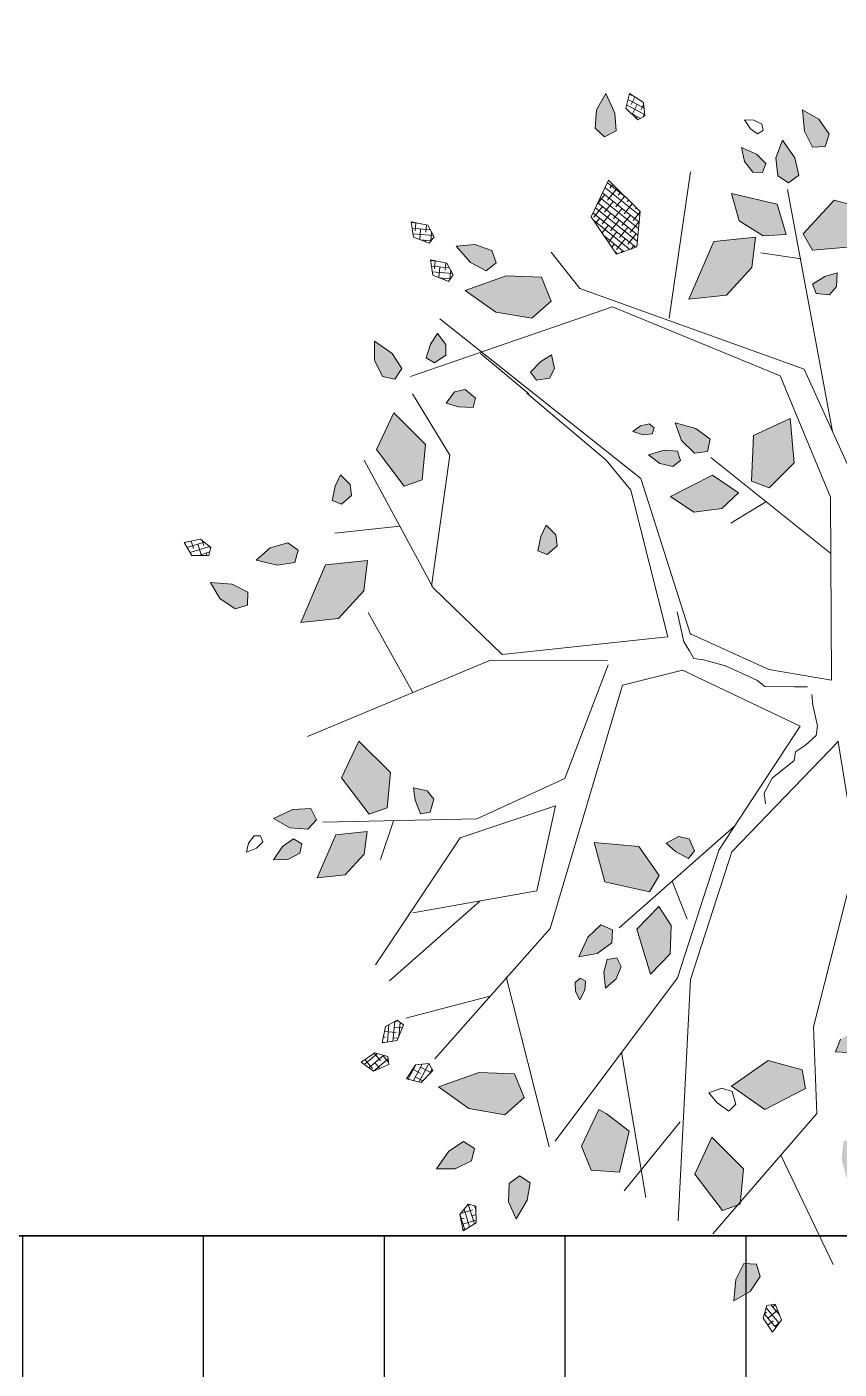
# Model space of a CAD drawing. Header units: millimetres. Extents: x 971.3 to 1010.6, y 593 to 619.8.
# Drawn here: x 985.9003 to 986.1787, y 618.1209 to 618.5813 of the extents above; entities that cross this region are included whole.
import ezdxf

# ---------------------------------------------------------------- set-up
doc = ezdxf.new("R2010")
doc.units = ezdxf.units.MM
doc.layers.add('2', color=42, linetype='Continuous')
doc.layers.add('JARDINERIA', color=76, linetype='Continuous', lineweight=13)
pattern_1 = [(45, (-170.075399, -126.814874), (-0.0088388348, 0.0088388348), []), (135, (-170.075399, -126.814874), (-0.0265165043, 0.0088388348), [0.03125, -0.01875])]

# ---------------------------------------------------------------- blocks, each defined once
blk = doc.blocks.new('ALISOpl')
h = blk.add_hatch()
h.set_pattern_fill('ANSI38', color=256, scale=0.1, angle=-168.8398, style=0)
h.set_pattern_definition([(236.160174, (30.222125, 209.637067), (0.0103824699, -0.00696091365), []), (326.160174, (30.222125, 209.637067), (0.02772585344, -0.0035393574), [0.03125, -0.01875])])
h.paths.add_polyline_path([(-0.3182, 1.3415), (-0.2996, 1.3408), (-0.2884, 1.3779), (-0.312, 1.4038), (-0.3299, 1.3698)])
h = blk.add_hatch()
h.set_pattern_fill('ANSI38', color=256, scale=0.1, style=0)
h.set_pattern_definition(pattern_1)
h.paths.add_polyline_path([(-0.3263, 1.2736), (-0.3533, 1.3055), (-0.3927, 1.323), (-0.383, 1.2743), (-0.3611, 1.2399), (-0.3318, 1.2445)])
h.paths.add_polyline_path([(-0.3381, 1.0234), (-0.3532, 1.0979), (-0.3602, 1.1045), (-0.3966, 1.1132), (-0.4509, 1.0234), (-0.4026, 0.9435)])
h.paths.add_polyline_path([(0.1409, 0.952), (0.1295, 1.0163), (0.0459, 0.9476), (0.0585, 0.8762), (0.107, 0.897)])
h.paths.add_polyline_path([(0.5807, 1.0462), (0.5323, 1.0803), (0.4517, 1.0575), (0.3872, 1.0004), (0.484, 0.9776), (0.5644, 0.989)])
h.paths.add_polyline_path([(0.8225, 0.9776), (0.7801, 0.9877), (0.7258, 0.8977), (0.7741, 0.818), (0.8385, 0.8977)])
h.paths.add_polyline_path([(0.3766, 0.4929), (0.2832, 0.491), (0.3202, 0.3952), (0.3975, 0.3692), (0.4272, 0.4009)])
h.paths.add_polyline_path([(0.6097, 0.4514), (0.5015, 0.4525), (0.4653, 0.3897), (0.5158, 0.3744), (0.5771, 0.3948)])
h.paths.add_polyline_path([(0.5299, 0.5555), (0.5254, 0.5984), (0.488, 0.5657), (0.4692, 0.5295), (0.4878, 0.5064), (0.5158, 0.5162)])
h.paths.add_polyline_path([(1.1731, 0.3775), (1.0908, 0.3921), (1.0461, 0.3533), (1.0678, 0.2981), (1.1492, 0.2948), (1.2431, 0.3271)])
h.paths.add_polyline_path([(1.2415, 0.1219), (1.177, 0.1105), (1.1608, 0.0534), (1.2092, -0.0265), (1.2254, -0.0151), (1.2738, 0.0306)])
h.paths.add_polyline_path([(0.9029, -0.2319), (0.8546, -0.1975), (0.7741, -0.2205), (0.7095, -0.2775), (0.8062, -0.3002), (0.8869, -0.2888)])
h.paths.add_polyline_path([(1.1349, -0.3126), (1.0471, -0.3657), (1.0348, -0.4463), (1.0713, -0.4701), (1.153, -0.4043)])
h.paths.add_polyline_path([(1.4509, -0.2319), (1.4026, -0.1975), (1.3219, -0.2205), (1.2575, -0.2775), (1.3542, -0.3002), (1.4349, -0.2888)])
h.paths.add_polyline_path([(1.4041, 0.1074), (1.3629, 0.1147), (1.3405, 0.0953), (1.3514, 0.0677), (1.3921, 0.0661), (1.4391, 0.0822)])
h.paths.add_polyline_path([(1.4367, 0.3998), (1.364, 0.4583), (1.3308, 0.3612), (1.3732, 0.2916), (1.4164, 0.2968)])
h.paths.add_polyline_path([(1.3141, 0.3069), (1.2898, 0.3425), (1.2725, 0.2959), (1.2731, 0.2552), (1.3005, 0.2437), (1.3204, 0.2656)])
h.paths.add_polyline_path([(1.5065, 0.2885), (1.4383, 0.2637), (1.4672, 0.2196), (1.5273, 0.1958), (1.5886, 0.2181)])
h.paths.add_polyline_path([(1.6185, 0.385), (1.5689, 0.3839), (1.5312, 0.3683), (1.5306, 0.3386), (1.5583, 0.3281), (1.5944, 0.3492)])
h.paths.add_polyline_path([(1.6279, 0.3181), (1.5977, 0.3228), (1.5857, 0.3041), (1.5993, 0.2865), (1.6306, 0.2859), (1.6601, 0.2993)])
h.paths.add_polyline_path([(1.6946, 0.3595), (1.6758, 0.3687), (1.6624, 0.3624), (1.6638, 0.3476), (1.6831, 0.3413), (1.7079, 0.3425)])
h.paths.add_polyline_path([(1.2904, 0.4879), (1.2554, 0.5131), (1.2142, 0.5204), (1.1919, 0.501), (1.2027, 0.4734), (1.2434, 0.4717)])
h.paths.add_polyline_path([(0.8205, 0.6514), (0.7991, 0.671), (0.7868, 0.6414), (0.7938, 0.6176), (0.8229, 0.6076), (0.8392, 0.6234)])
h.paths.add_polyline_path([(0.6211, 0.6234), (0.6, 0.6277), (0.5797, 0.6227), (0.5735, 0.6093), (0.584, 0.5989), (0.603, 0.6064)])
h.paths.add_polyline_path([(0.5984, 0.5303), (0.6123, 0.5595), (0.5756, 0.5532), (0.5494, 0.5374), (0.5522, 0.5153), (0.5739, 0.5106)])
h.paths.add_polyline_path([(0.944, -0.453), (0.8796, -0.4644), (0.8636, -0.5213), (0.9119, -0.6012), (0.928, -0.5898), (0.9763, -0.5443)])
h.paths.add_polyline_path([(0.9765, -0.4137), (0.9871, -0.3867), (0.9552, -0.3857), (0.9354, -0.4008), (0.9365, -0.4316), (0.9571, -0.4411)])
h.paths.add_polyline_path([(1.0558, -0.1627), (1.0483, -0.1346), (1.022, -0.1528), (1.015, -0.1767), (1.0341, -0.2008), (1.0563, -0.1963)])
h.paths.add_polyline_path([(1.135, -0.5343), (1.0668, -0.5095), (1.0605, -0.5619), (1.0913, -0.6187), (1.1526, -0.641)])
h.paths.add_polyline_path([(1.244, -0.5014), (1.2052, -0.4891), (1.1856, -0.5114), (1.2001, -0.5373), (1.2413, -0.5443), (1.2828, -0.5325)])
h.paths.add_polyline_path([(1.3805, -0.4434), (1.3334, -0.4274), (1.2927, -0.4292), (1.282, -0.4569), (1.3044, -0.4762), (1.3456, -0.4687)])
h.paths.add_polyline_path([(1.2872, -0.2959), (1.2577, -0.2984), (1.2502, -0.3271), (1.2822, -0.3524), (1.3297, -0.3669), (1.3162, -0.326)])
h.paths.add_polyline_path([(1.2917, -0.7229), (1.2642, -0.7066), (1.2396, -0.7101), (1.2256, -0.7376), (1.2389, -0.7559), (1.2692, -0.7414)])
h.paths.add_polyline_path([(1.2469, -0.5897), (1.2269, -0.5667), (1.2056, -0.5733), (1.2048, -0.5955), (1.2284, -0.6161), (1.2595, -0.6248)])
h.paths.add_polyline_path([(1.0771, -0.8135), (1.086, -0.7858), (1.0541, -0.7869), (1.0353, -0.8032), (1.0383, -0.8339), (1.0594, -0.8421)])
h.paths.add_polyline_path([(0.7418, -0.8481), (0.6548, -0.8481), (0.7258, -0.9735), (0.8225, -0.9735), (0.8062, -0.905)])
h.paths.add_polyline_path([(0.9299, -1.0839), (0.9254, -1.0823), (0.9215, -1.071), (0.8652, -1.0622), (0.859, -1.0816), (0.8416, -1.0585), (0.8344, -1.0574), (0.7732, -1.1112), (0.7859, -1.1529), (0.8908, -1.155)])
h.paths.add_polyline_path([(0.8664, -0.9991), (0.841, -0.9839), (0.8181, -1.0027), (0.8291, -1.0419), (0.8416, -1.0585), (0.8652, -1.0622), (0.8722, -1.0405)])
h.paths.add_polyline_path([(0.7511, -1.0137), (0.7263, -1.0125), (0.7074, -1.0368), (0.717, -1.0573), (0.7495, -1.0488), (0.775, -1.0349)])
h.paths.add_polyline_path([(0.9749, -1.0545), (0.9388, -1.0358), (0.9157, -1.0543), (0.9215, -1.071), (0.9358, -1.0732), (0.9299, -1.0839), (0.9648, -1.0964), (1.0077, -1.0919)])
h.paths.add_polyline_path([(0.7934, -1.243), (0.7571, -1.1802), (0.7186, -1.2163), (0.7057, -1.2796), (0.7383, -1.3361)])
h.paths.add_polyline_path([(0.8981, -1.2879), (0.8762, -1.2536), (0.8469, -1.2581), (0.8414, -1.2872), (0.8684, -1.3191), (0.9078, -1.3366)])
h.paths.add_polyline_path([(0.843, -1.3269), (0.8224, -1.3183), (0.8075, -1.3348), (0.8123, -1.3658), (0.8306, -1.3924), (0.8435, -1.3575)])
h.paths.add_polyline_path([(0.4033, -1.1561), (0.3611, -1.146), (0.3066, -1.236), (0.3549, -1.3158), (0.4194, -1.236)])
h.paths.add_polyline_path([(0.2963, -1.1735), (0.2737, -1.1632), (0.2471, -1.1787), (0.2484, -1.2013), (0.2817, -1.2055), (0.3057, -1.2027), (0.3078, -1.1965)])
h.paths.add_polyline_path([(0.1278, -1.0574), (0.0463, -1.0593), (0.0292, -1.0993), (0.1082, -1.1684), (0.1953, -1.1347)])
h.paths.add_polyline_path([(0.0921, -0.9704), (0.0738, -0.9535), (0.0437, -0.9599), (0.0379, -0.9818), (0.0682, -0.9962), (0.0967, -1.002)])
h.paths.add_polyline_path([(-0.0104, -1.1018), (-0.0631, -1.1047), (-0.1137, -1.1449), (-0.125, -1.2091), (-0.023, -1.1732)])
h.paths.add_polyline_path([(-0.0966, -1.035), (-0.161, -0.9781), (-0.2482, -0.9781), (-0.1773, -1.1036), (-0.0806, -1.1036)])
h.paths.add_polyline_path([(0.0337, -1.2345), (0.0083, -1.2192), (-0.0146, -1.2379), (-0.0144, -1.2797), (0.0045, -1.3185), (0.0284, -1.2749)])
h.paths.add_polyline_path([(0.1011, -1.2935), (0.0715, -1.2953), (0.0573, -1.3335), (0.0582, -1.3831), (0.093, -1.3576), (0.1126, -1.3207)])
h.paths.add_polyline_path([(-0.0389, -1.2694), (-0.0491, -1.2496), (-0.0711, -1.2526), (-0.0874, -1.2794), (-0.0905, -1.3116), (-0.0581, -1.2931)])
h.paths.add_polyline_path([(0.329, -1.3841), (0.2997, -1.3886), (0.2942, -1.4177), (0.3212, -1.4496), (0.3606, -1.4671), (0.3509, -1.4184)])
h.paths.add_polyline_path([(0.9017, -1.3958), (0.8932, -1.3837), (0.8789, -1.3877), (0.8759, -1.4078), (0.8815, -1.432), (0.8959, -1.4159)])
h.paths.add_polyline_path([(-0.3732, -1.3808), (-0.4009, -1.3701), (-0.4202, -1.3925), (-0.4127, -1.4337), (-0.3874, -1.4686), (-0.3714, -1.4215)])
h.paths.add_polyline_path([(-0.5637, -1.0077), (-0.612, -0.9735), (-0.6927, -0.9963), (-0.7571, -1.0534), (-0.6604, -1.0762), (-0.5797, -1.0648)])
h.paths.add_polyline_path([(-0.6796, -1.109), (-0.7046, -1.0931), (-0.7384, -1.1157), (-0.767, -1.1564), (-0.7238, -1.1562), (-0.6862, -1.1379)])
h.paths.add_polyline_path([(-0.5725, -0.8531), (-0.586, -0.8322), (-0.6168, -0.8308), (-0.6279, -0.8506), (-0.6021, -0.8721), (-0.576, -0.8849)])
h.paths.add_polyline_path([(-0.7606, -0.8048), (-0.7683, -0.7835), (-0.8014, -0.7889), (-0.8282, -0.8003), (-0.8064, -0.8237), (-0.7818, -0.8272)])
h.paths.add_polyline_path([(-0.9022, -0.6313), (-0.9446, -0.6212), (-0.9989, -0.7112), (-0.9506, -0.7909), (-0.8861, -0.7112)])
h.paths.add_polyline_path([(-1.1277, -0.3346), (-1.2149, -0.3346), (-1.144, -0.4601), (-1.0473, -0.4601), (-1.0633, -0.3915)])
h.paths.add_polyline_path([(-0.1824, -0.5231), (-0.2247, -0.4915), (-0.2892, -0.4897), (-0.3392, -0.5316), (-0.238, -0.5697)])
h.paths.add_polyline_path([(-0.048, -0.5779), (-0.1117, -0.527), (-0.1505, -0.5467), (-0.1344, -0.6504), (-0.046, -0.6805)])
h.paths.add_polyline_path([(-0.234, -0.6531), (-0.2435, -0.625), (-0.2731, -0.6246), (-0.2998, -0.6568), (-0.3103, -0.6986), (-0.264, -0.6807)])
h.paths.add_polyline_path([(-0.3071, -0.6114), (-0.3259, -0.5996), (-0.3555, -0.6097), (-0.3786, -0.6323), (-0.3419, -0.639), (-0.312, -0.6331)])
h.paths.add_polyline_path([(-0.3655, -0.679), (-0.3859, -0.6796), (-0.4088, -0.6893), (-0.3904, -0.7007), (-0.3696, -0.7029), (-0.3592, -0.6924)])
h.paths.add_polyline_path([(-0.6102, -0.4471), (-0.6354, -0.4293), (-0.6554, -0.44), (-0.6454, -0.472), (-0.6303, -0.4969), (-0.6102, -0.472)])
h.paths.add_polyline_path([(-1.2135, -0.4734), (-1.2542, -0.4717), (-1.3012, -0.4879), (-1.2662, -0.5131), (-1.225, -0.5204), (-1.2027, -0.501)])
h.paths.add_polyline_path([(-1.0677, -0.6128), (-1.0929, -0.595), (-1.1129, -0.6056), (-1.1029, -0.6377), (-1.0878, -0.6626), (-1.0677, -0.6377)])
h.paths.add_polyline_path([(-1.3326, -0.3878), (-1.3617, -0.3823), (-1.3936, -0.4094), (-1.4111, -0.4487), (-1.3624, -0.4391), (-1.3281, -0.4172)])
h.paths.add_polyline_path([(-0.921, -0.8907), (-0.9396, -0.8675), (-0.9675, -0.8773), (-0.9816, -0.9166), (-0.9771, -0.9595), (-0.9398, -0.9268)])
h.paths.add_polyline_path([(-1.0473, 0.0306), (-1.0633, 0.1105), (-1.1057, 0.1204), (-1.16, 0.0306), (-1.1117, -0.0493)])
h.paths.add_polyline_path([(-1.1271, 0.2104), (-1.1754, 0.2532), (-1.2406, 0.2532), (-1.1875, 0.159), (-1.115, 0.159)])
h.paths.add_polyline_path([(-1.2273, 0.1202), (-1.2498, 0.1395), (-1.2909, 0.132), (-1.3258, 0.1067), (-1.2788, 0.0907), (-1.2381, 0.0925)])
h.paths.add_polyline_path([(-1.2741, 0.1926), (-1.3033, 0.204), (-1.3355, 0.2014), (-1.3117, 0.1728), (-1.285, 0.158), (-1.2673, 0.1715)])
h.paths.add_polyline_path([(-0.4587, 0.332), (-0.4848, 0.3668), (-0.5842, 0.333), (-0.5985, 0.2407), (-0.4978, 0.2605)])
h.paths.add_polyline_path([(-0.4528, 0.5134), (-0.5028, 0.5553), (-0.5227, 0.449), (-0.4672, 0.4024), (-0.4434, 0.4495)])
h.paths.add_polyline_path([(-0.5829, 0.4741), (-0.6193, 0.4948), (-0.6623, 0.4978), (-0.6365, 0.4553), (-0.6042, 0.4306), (-0.5782, 0.4449)])
h.paths.add_polyline_path([(-0.5674, 0.5304), (-0.5825, 0.5578), (-0.6088, 0.5766), (-0.609, 0.5394), (-0.598, 0.5109), (-0.5758, 0.5098)])
h.paths.add_polyline_path([(-0.3714, 0.2846), (-0.3874, 0.3006), (-0.4151, 0.2815), (-0.4343, 0.2597), (-0.4046, 0.2479), (-0.3809, 0.2553)])
h.paths.add_polyline_path([(-0.6567, 0.5756), (-0.6702, 0.5964), (-0.6782, 0.5764), (-0.6768, 0.5555), (-0.6646, 0.547), (-0.6526, 0.5556)])
h.paths.add_polyline_path([(-0.6221, 1.0003), (-0.6865, 0.9889), (-0.7025, 0.9317), (-0.6542, 0.8518), (-0.6381, 0.8632), (-0.5898, 0.909)])
h.paths.add_polyline_path([(-0.8215, 0.8064), (-0.8699, 0.8408), (-0.9506, 0.818), (-1.015, 0.7609), (-0.9183, 0.7381), (-0.8378, 0.7495)])
h.paths.add_polyline_path([(-0.9575, 0.9382), (-0.9969, 0.9523), (-1.0398, 0.9478), (-1.0071, 0.9104), (-0.9709, 0.8916), (-0.9478, 0.9102)])
h.paths.add_polyline_path([(-0.84, 1.0419), (-0.8698, 1.0816), (-0.883, 1.0405), (-0.8772, 0.9991), (-0.8519, 0.9839), (-0.8289, 1.0027)])
h.paths.add_polyline_path([(-0.2748, 0.8927), (-0.3451, 0.8312), (-0.2552, 0.7817), (-0.1793, 0.8114), (-0.1769, 0.8548)])
h.paths.add_polyline_path([(-0.9659, 0.1304), (-0.9885, 0.1323), (-0.9974, 0.0999), (-0.9982, 0.0708), (-0.9678, 0.0809), (-0.9544, 0.1018)])
h.paths.add_polyline_path([(-0.0373, 0.7799), (-0.0707, 0.783), (-0.0994, 0.7787), (-0.0843, 0.7506), (-0.0613, 0.741), (-0.0352, 0.7573)])
h.paths.add_polyline_path([(-0.0732, 1.0448), (-0.1043, 1.0747), (-0.1118, 1.0256), (-0.103, 0.9859), (-0.0739, 0.9801), (-0.0587, 1.0055)])
h.paths.add_polyline_path([(-0.0046, 1.0694), (-0.0127, 1.1008), (-0.0367, 1.0723), (-0.0467, 1.0434), (-0.0303, 1.0283), (-0.0107, 1.0387)])
h.paths.add_polyline_path([(-0.0682, 1.3335), (-0.069, 1.3831), (-0.1038, 1.3576), (-0.1235, 1.3207), (-0.1119, 1.2935), (-0.0823, 1.2953)])
h.paths.add_polyline_path([(0.1757, 1.3231), (0.1449, 1.3366), (0.1162, 1.3415), (0.1219, 1.31), (0.1407, 1.2937), (0.1706, 1.3011)])
h.paths.add_polyline_path([(0.3806, 1.2895), (0.3553, 1.3244), (0.3393, 1.2774), (0.3411, 1.2367), (0.3688, 1.226), (0.3881, 1.2484)])
h.paths.add_polyline_path([(0.7561, 1.1564), (0.713, 1.1562), (0.6754, 1.1379), (0.6687, 1.109), (0.6937, 1.0931), (0.7276, 1.1157)])
h.paths.add_polyline_path([(1.0083, 0.9088), (1.0038, 0.9517), (0.9664, 0.9189), (0.9476, 0.8828), (0.9662, 0.8597), (0.9942, 0.8694)])
h.paths.add_polyline_path([(-0.8176, -0.91), (-0.8449, -0.8956), (-0.8634, -0.9086), (-0.8494, -0.9391), (-0.8313, -0.9619), (-0.8145, -0.9347)])
h = blk.add_hatch()
h.set_pattern_fill('ANSI38', color=256, scale=0.1, angle=-146.3398, style=0)
h.set_pattern_definition([(258.660174, (-52.471749, 205.16314), (0.0122559778, -0.0024578464), []), (348.660174, (-52.471749, 205.16314), (0.02696980196, 0.0073402849), [0.03125, -0.01875])])
h.paths.add_polyline_path([(-0.9761, 1.0359), (-0.9586, 1.0424), (-0.9625, 1.0809), (-0.9942, 1.0958), (-0.9977, 1.0575)])
h = blk.add_hatch()
h.set_pattern_fill('ANSI38', color=256, scale=0.1, angle=-101.3398, style=0)
h.set_pattern_definition([(303.660174, (-181.783855, 108.631734), (0.0104042449, 0.0069283251), []), (33.660174, (-181.783855, 108.631734), (0.0138801646, 0.0242608951), [0.03125, -0.01875])])
h.paths.add_polyline_path([(-1.0311, 0.7049), (-1.0234, 0.7218), (-1.0534, 0.7464), (-1.0863, 0.7345), (-1.0617, 0.7049)])
h = blk.add_hatch()
h.set_pattern_fill('ANSI38', color=256, scale=0.1, angle=-78.8398, style=0)
h.set_pattern_definition([(326.160174, (-209.418828, 31.219188), (0.00696091365, 0.0103824699), []), (56.160174, (-209.418828, 31.219188), (0.0035393574, 0.02772585344), [0.03125, -0.01875])])
h.paths.add_polyline_path([(-1.1233, 0.6789), (-1.1226, 0.6975), (-1.1597, 0.7086), (-1.1856, 0.685), (-1.1515, 0.6672)])
h = blk.add_hatch()
h.set_pattern_fill('ANSI38', color=256, scale=0.1, angle=-123.8398, style=0)
h.set_pattern_definition([(281.160174, (-126.784802, 169.480478), (0.0122636241, 0.0024194056), []), (11.160174, (-126.784802, 169.480478), (0.0221078426, 0.0171024354), [0.03125, -0.01875])])
h.paths.add_polyline_path([(-1.0929, 0.598), (-1.0792, 0.6107), (-1.0976, 0.6448), (-1.1326, 0.6465), (-1.1211, 0.6097)])
h = blk.add_hatch()
h.set_pattern_fill('ANSI38', color=256, scale=0.1, angle=-56.3398, style=0)
h.set_pattern_definition([(348.660174, (-205.529126, -52.024015), (0.0024578464, 0.0122559778), []), (78.660174, (-205.529126, -52.024015), (-0.0073402849, 0.02696980196), [0.03125, -0.01875])])
h.paths.add_polyline_path([(-1.4019, -0.5283), (-1.4084, -0.5109), (-1.4469, -0.5148), (-1.4618, -0.5465), (-1.4235, -0.55)])
h = blk.add_hatch()
h.set_pattern_fill('ANSI38', color=256, scale=0.1, angle=-33.8398, style=0)
h.set_pattern_definition([(11.160174, (-169.663102, -126.783755), (-0.0024194056, 0.0122636241), []), (101.160174, (-169.663102, -126.783755), (-0.0171024354, 0.0221078426), [0.03125, -0.01875])])
h.paths.add_polyline_path([(-0.7806, -1.0918), (-0.7933, -1.0782), (-0.8275, -1.0965), (-0.8291, -1.1315), (-0.7923, -1.1201)])
h = blk.add_hatch()
h.set_pattern_fill('ANSI38', color=256, scale=0.1, style=0)
h.set_pattern_definition(pattern_1)
h.paths.add_polyline_path([(-0.3542, -1.1104), (-0.4026, -1.099), (-0.4509, -1.1903), (-0.4026, -1.2702), (-0.3381, -1.1903)])
h = blk.add_hatch()
h.set_pattern_fill('ANSI38', color=256, scale=0.1, angle=-33.8398, style=0)
h.set_pattern_definition([(11.160174, (-169.697474, -126.875331), (-0.0024194056, 0.0122636241), []), (101.160174, (-169.697474, -126.875331), (-0.0171024354, 0.0221078426), [0.03125, -0.01875])])
h.paths.add_polyline_path([(-0.815, -1.1834), (-0.8277, -1.1698), (-0.8618, -1.1881), (-0.8634, -1.2231), (-0.8267, -1.2117)])
h = blk.add_hatch()
h.set_pattern_fill('ANSI38', color=256, scale=0.1, angle=-11.3398, style=0)
h.set_pattern_definition([(33.660174, (-108.230596, -182.160815), (-0.0069283251, 0.0104042449), []), (123.660174, (-108.230596, -182.160815), (-0.0242608951, 0.0138801646), [0.03125, -0.01875])])
h.paths.add_polyline_path([(-0.3038, -1.4081), (-0.3207, -1.4004), (-0.3452, -1.4304), (-0.3333, -1.4633), (-0.3037, -1.4387)])
for points in [[(-0.312, 1.4038), (-0.3299, 1.3698)], [(-0.2884, 1.3779), (-0.312, 1.4038)], [(-0.3299, 1.3698), (-0.3182, 1.3415)], [(-0.2996, 1.3408), (-0.2884, 1.3779)], [(-0.3182, 1.3415), (-0.2996, 1.3408)], [(-0.3927, 1.323), (-0.383, 1.2743)], [(-0.3533, 1.3055), (-0.3927, 1.323)], [(-0.3263, 1.2736), (-0.3533, 1.3055)], [(-0.383, 1.2743), (-0.3611, 1.2399)], [(-0.3318, 1.2445), (-0.3263, 1.2736)], [(-0.3611, 1.2399), (-0.3318, 1.2445)], [(-0.2496, 1.0015), (-0.157, 1.2642)], [(-0.157, 0.9151), (-0.4246, 1.1645)], [(-0.4128, 0.5773), (-0.5, 1.1264)], [(-0.3966, 1.1132), (-0.4509, 1.0234)], [(-0.3966, 1.1132), (-0.3542, 1.1031)], [(-0.9942, 1.0958), (-0.9977, 1.0575)], [(-0.9625, 1.0809), (-0.9942, 1.0958)], [(-0.9586, 1.0424), (-0.9625, 1.0809)], [(-0.883, 1.0405), (-0.8698, 1.0816)], [(-0.8698, 1.0816), (-0.84, 1.0419)], [(-0.3381, 1.0234), (-0.3542, 1.1031)], [(-0.9977, 1.0575), (-0.9761, 1.0359)], [(-0.5878, 0.7269), (-0.568, 1.0646)], [(-0.9761, 1.0359), (-0.9586, 1.0424)], [(-0.8772, 0.9991), (-0.883, 1.0405)], [(-0.84, 1.0419), (-0.8289, 1.0027)], [(-0.4711, 0.9), (-0.6163, 1.0441)], [(-0.4509, 1.0234), (-0.4026, 0.9435)], [(-0.4026, 0.9435), (-0.3381, 1.0234)], [(-0.8519, 0.9839), (-0.8772, 0.9991)], [(-0.8289, 1.0027), (-0.8519, 0.9839)], [(-0.6865, 0.9889), (-0.7025, 0.9317)], [(-0.6221, 1.0003), (-0.6865, 0.9889)], [(-0.5898, 0.909), (-0.6221, 1.0003)], [(-0.9969, 0.9523), (-1.0398, 0.9478)], [(-1.0398, 0.9478), (-1.0071, 0.9104)], [(-0.9575, 0.9382), (-0.9969, 0.9523)], [(-0.9478, 0.9102), (-0.9575, 0.9382)], [(-0.7025, 0.9317), (-0.6542, 0.8518)], [(-1.0071, 0.9104), (-0.9709, 0.8916)], [(-0.9709, 0.8916), (-0.9478, 0.9102)], [(-0.8331, 0.5262), (-0.7767, 0.9252)], [(-0.442, 0.5704), (-0.7618, 0.9136)], [(-0.6381, 0.8632), (-0.5898, 0.909)], [(-0.1428, 0.7157), (-0.157, 0.9151)], [(-0.3989, 0.8413), (-0.3826, 0.8654)], [(-0.3826, 0.8654), (-0.3576, 0.8878)], [(-0.3576, 0.8878), (-0.3396, 0.874)], [(-0.3396, 0.874), (-0.3453, 0.8437)], [(-0.2748, 0.8927), (-0.3451, 0.8312)], [(-0.1769, 0.8548), (-0.2748, 0.8927)], [(-0.8699, 0.8408), (-0.9506, 0.818)], [(-0.8215, 0.8064), (-0.8699, 0.8408)], [(-0.6542, 0.8518), (-0.6381, 0.8632)], [(-0.368, 0.8334), (-0.3989, 0.8413)], [(-0.3453, 0.8437), (-0.368, 0.8334)], [(-0.1769, 0.8548), (-0.1793, 0.8114)], [(-0.9506, 0.818), (-1.015, 0.7609)], [(-0.8378, 0.7495), (-0.8215, 0.8064)], [(-0.3451, 0.8312), (-0.2552, 0.7817)], [(-0.2552, 0.7817), (-0.1793, 0.8114)], [(-0.0994, 0.7787), (-0.0707, 0.783)], [(-0.0843, 0.7506), (-0.0994, 0.7787)], [(-1.0534, 0.7464), (-1.0863, 0.7345)], [(-1.0234, 0.7218), (-1.0534, 0.7464)], [(-1.015, 0.7609), (-0.9183, 0.7381)], [(-0.9183, 0.7381), (-0.8378, 0.7495)], [(-1.0863, 0.7345), (-1.0617, 0.7049)], [(-1.0311, 0.7049), (-1.0234, 0.7218)], [(-0.0021, 0.3368), (-0.1428, 0.7157)], [(-1.1597, 0.7086), (-1.1856, 0.685)], [(-1.1856, 0.685), (-1.1515, 0.6672)], [(-1.1226, 0.6975), (-1.1597, 0.7086)], [(-1.1233, 0.6789), (-1.1226, 0.6975)], [(-1.0617, 0.7049), (-1.0311, 0.7049)], [(-0.7203, 0.4265), (-1.0161, 0.6957)], [(-1.1515, 0.6672), (-1.1233, 0.6789)], [(-1.0976, 0.6448), (-1.1326, 0.6465)], [(-1.1326, 0.6465), (-1.1211, 0.6097)], [(-1.0792, 0.6107), (-1.0976, 0.6448)], [(-1.1211, 0.6097), (-1.0929, 0.598)], [(-1.0929, 0.598), (-1.0792, 0.6107)], [(-0.8753, 0.5661), (-1.0725, 0.596)], [(-0.6782, 0.5764), (-0.6702, 0.5964)], [(-0.6702, 0.5964), (-0.6567, 0.5756)], [(-0.6768, 0.5555), (-0.6782, 0.5764)], [(-0.6646, 0.547), (-0.6768, 0.5555)], [(-0.6526, 0.5556), (-0.6646, 0.547)], [(-0.6567, 0.5756), (-0.6526, 0.5556)], [(-0.6088, 0.5766), (-0.609, 0.5394)], [(-0.5825, 0.5578), (-0.6088, 0.5766)], [(-0.5674, 0.5304), (-0.5825, 0.5578)], [(-0.3159, 0.289), (-0.442, 0.5704)], [(-0.2868, 0.2959), (-0.4128, 0.5773)], [(-0.609, 0.5394), (-0.598, 0.5109)], [(-0.5758, 0.5098), (-0.5674, 0.5304)], [(-0.5028, 0.5553), (-0.5227, 0.449)], [(-0.5028, 0.5553), (-0.4528, 0.5134)], [(-0.8746, 0.3462), (-1.1007, 0.5064)], [(-0.6193, 0.4948), (-0.6623, 0.4978)], [(-0.6623, 0.4978), (-0.6365, 0.4553)], [(-0.5829, 0.4741), (-0.6193, 0.4948)], [(-0.598, 0.5109), (-0.5758, 0.5098)], [(-0.4434, 0.4495), (-0.4528, 0.5134)], [(-0.9035, 0.1972), (-1.1289, 0.4664)], [(-0.5782, 0.4449), (-0.5829, 0.4741)], [(-0.6365, 0.4553), (-0.6042, 0.4306)], [(-0.6042, 0.4306), (-0.5782, 0.4449)], [(-0.274, 0.2379), (-0.5629, 0.4414)], [(-0.5227, 0.449), (-0.4672, 0.4024)], [(-0.4672, 0.4024), (-0.4434, 0.4495)], [(-0.4302, 0.348), (-0.4053, 0.4387)], [(-0.495, -0.112), (-0.7203, 0.4265)], [(-0.742, 0.3372), (-1.0303, 0.3566)], [(-0.4848, 0.3668), (-0.5842, 0.333)], [(-0.4848, 0.3668), (-0.4587, 0.332)], [(-0.742, 0.3372), (-0.6781, 0.1473)], [(-0.5842, 0.333), (-0.5985, 0.2407)], [(-0.4978, 0.2605), (-0.4587, 0.332)], [(-0.0164, 0.0704), (-0.0021, 0.3368)], [(-0.4343, 0.2597), (-0.4151, 0.2815)], [(-0.4151, 0.2815), (-0.3874, 0.3006)], [(-0.3874, 0.3006), (-0.3714, 0.2846)], [(-0.3714, 0.2846), (-0.3809, 0.2553)], [(-0.0997, 0.0256), (-0.3159, 0.289)], [(-0.0153, 0.0695), (-0.2868, 0.2959)], [(-1.2406, 0.2532), (-1.1754, 0.2532)], [(-1.2406, 0.2532), (-1.1875, 0.159)], [(-1.1271, 0.2104), (-1.1754, 0.2532)], [(-0.5985, 0.2407), (-0.4978, 0.2605)], [(-0.4046, 0.2479), (-0.4343, 0.2597)], [(-0.3809, 0.2553), (-0.4046, 0.2479)], [(-1.0518, 0.1412), (-1.0909, 0.2266)], [(-1.3033, 0.204), (-1.3355, 0.2014)], [(-1.3355, 0.2014), (-1.3117, 0.1728)], [(-1.2741, 0.1926), (-1.3033, 0.204)], [(-1.2673, 0.1715), (-1.2741, 0.1926)], [(-1.115, 0.159), (-1.1271, 0.2104)], [(-0.6781, 0.1473), (-0.9035, 0.1972)], [(-0.0649, -0.0441), (-0.0649, -0.0197), (-0.0595, 0.0291), (-0.0649, 0.0508), (-0.0921, 0.0698), (-0.1165, 0.0833), (-0.1219, 0.1023), (-0.1762, 0.1375), (-0.1979, 0.1701), (-0.1979, 0.1945)], [(-1.3953, 0.1771), (-1.3715, 0.1699)], [(-1.3885, 0.1567), (-1.3953, 0.1771)], [(-1.374, 0.1416), (-1.3885, 0.1567)], [(-1.3715, 0.1699), (-1.3556, 0.1573)], [(-1.3556, 0.1573), (-1.3593, 0.1429)], [(-1.3117, 0.1728), (-1.285, 0.158)], [(-1.285, 0.158), (-1.2673, 0.1715)], [(-0.8613, 0.1572), (-1.2134, 0.1273)], [(-1.1875, 0.159), (-1.115, 0.159)], [(-0.6499, 0.0874), (-0.8613, 0.1572)], [(-1.3593, 0.1429), (-1.374, 0.1416)], [(-1.2909, 0.132), (-1.3258, 0.1067)], [(-1.2498, 0.1395), (-1.2909, 0.132)], [(-1.2273, 0.1202), (-1.2498, 0.1395)], [(-0.9974, 0.0999), (-0.9885, 0.1323)], [(-0.9885, 0.1323), (-0.9659, 0.1304)], [(-0.9659, 0.1304), (-0.9544, 0.1018)], [(-1.3258, 0.1067), (-1.2788, 0.0907)], [(-1.2381, 0.0925), (-1.2273, 0.1202)], [(-1.1057, 0.1204), (-1.16, 0.0306)], [(-1.1057, 0.1204), (-1.0633, 0.1105)], [(-1.0473, 0.0306), (-1.0633, 0.1105)], [(-0.9982, 0.0708), (-0.9974, 0.0999)], [(-0.9544, 0.1018), (-0.9678, 0.0809)], [(-1.2788, 0.0907), (-1.2381, 0.0925)], [(-0.9678, 0.0809), (-0.9982, 0.0708)], [(-0.5232, -0.1619), (-0.6499, 0.0874)], [(-1.16, 0.0306), (-1.1117, -0.0493)], [(-1.1117, -0.0493), (-1.0473, 0.0306)], [(-0.0997, 0.0256), (-0.3542, -0.1318)], [(-0.7907, -0.2017), (-1.2275, -0.0721)], [(-0.0731, -0.063), (-0.1029, -0.0657), (-0.1707, -0.0739), (-0.187, -0.0901), (-0.2548, -0.1308), (-0.3037, -0.1498), (-0.3254, -0.1552), (-0.3335, -0.1742), (-0.3444, -0.1958), (-0.3525, -0.2663)], [(-0.0161, -0.0721), (-0.157, -0.112)], [(-0.0161, -0.0721), (0.0261, -0.4909)], [(-0.3542, -0.1318), (-0.495, -0.112)], [(-0.157, -0.112), (-0.326, -0.2117)], [(-0.9759, -0.1468), (-1.0585, -0.3413)], [(-0.5232, -0.1718), (-0.7907, -0.2017)], [(-0.7625, -0.2117), (-0.9035, -0.3813)], [(-0.4096, -0.2117), (-0.7625, -0.2117)], [(-0.3796, -0.2112), (-0.4283, -0.5562)], [(-0.4096, -0.2112), (-0.3796, -0.2112)], [(-0.3271, -0.2112), (-0.4022, -0.5801)], [(-0.3271, -0.2117), (-0.326, -0.2117)], [(-1.2149, -0.3346), (-1.144, -0.4601)], [(-1.2149, -0.3346), (-1.1277, -0.3346)], [(-1.0633, -0.3915), (-1.1277, -0.3346)], [(0.0131, -0.3614), (-0.2375, -0.6106)], [(-1.3617, -0.3823), (-1.3936, -0.4094)], [(-1.3326, -0.3878), (-1.3617, -0.3823)], [(-1.3281, -0.4172), (-1.3326, -0.3878)], [(-1.0473, -0.4601), (-1.0633, -0.3915)], [(-0.9035, -0.3813), (-1.0303, -0.6903)], [(-0.9074, -0.3859), (-0.8331, -0.6804)], [(-1.3936, -0.4094), (-1.4111, -0.4487)], [(-1.3624, -0.4391), (-1.3281, -0.4172)], [(-0.6554, -0.44), (-0.6354, -0.4293)], [(-0.6354, -0.4293), (-0.6102, -0.4471)], [(-1.4111, -0.4487), (-1.3624, -0.4391)], [(-1.144, -0.4601), (-1.0473, -0.4601)], [(-0.6454, -0.472), (-0.6554, -0.44)], [(-0.6102, -0.4471), (-0.6102, -0.472)], [(-0.1225, -0.4961), (-0.2074, -0.4559)], [(-1.3012, -0.4879), (-1.2542, -0.4717)], [(-1.2662, -0.5131), (-1.3012, -0.4879)], [(-1.2542, -0.4717), (-1.2135, -0.4734)], [(-1.2135, -0.4734), (-1.2027, -0.501)], [(-0.6303, -0.4969), (-0.6454, -0.472)], [(-0.6102, -0.472), (-0.6303, -0.4969)], [(-0.3392, -0.5316), (-0.2892, -0.4897)], [(-0.2247, -0.4915), (-0.2892, -0.4897)], [(-0.1824, -0.5231), (-0.2247, -0.4915)], [(0.0261, -0.4909), (-0.0584, -0.7801)], [(0.0965, -0.4909), (-0.0021, -0.79)], [(-1.4469, -0.5148), (-1.4618, -0.5465)], [(-1.4084, -0.5109), (-1.4469, -0.5148)], [(-1.4019, -0.5283), (-1.4084, -0.5109)], [(-1.225, -0.5204), (-1.2662, -0.5131)], [(-1.2027, -0.501), (-1.225, -0.5204)], [(-0.238, -0.5697), (-0.1824, -0.5231)], [(-1.4618, -0.5465), (-1.4235, -0.55)], [(-1.4235, -0.55), (-1.4019, -0.5283)], [(-0.9647, -0.5308), (-1.1147, -0.5308)], [(-0.3392, -0.5316), (-0.238, -0.5697)], [(-0.1505, -0.5467), (-0.1117, -0.527)], [(-0.1505, -0.5467), (-0.1344, -0.6504)], [(-0.048, -0.5779), (-0.1117, -0.527)], [(-0.4022, -0.5801), (-0.8221, -0.9944)], [(-0.4283, -0.5562), (-0.4771, -0.6307)], [(-0.046, -0.6805), (-0.048, -0.5779)], [(-1.1129, -0.6056), (-1.0929, -0.595)], [(-1.1029, -0.6377), (-1.1129, -0.6056)], [(-1.0929, -0.595), (-1.0677, -0.6128)], [(-1.0677, -0.6128), (-1.0677, -0.6377)], [(-0.3555, -0.6097), (-0.3786, -0.6323)], [(-0.3259, -0.5996), (-0.3555, -0.6097)], [(-0.3071, -0.6114), (-0.3259, -0.5996)], [(-0.312, -0.6331), (-0.3071, -0.6114)], [(-1.0878, -0.6626), (-1.1029, -0.6377)], [(-1.0677, -0.6377), (-1.0878, -0.6626)], [(-0.9446, -0.6212), (-0.9989, -0.7112)], [(-0.9446, -0.6212), (-0.9022, -0.6313)], [(-0.8861, -0.7112), (-0.9022, -0.6313)], [(-0.4771, -0.6307), (-0.6421, -0.8032)], [(-0.3786, -0.6323), (-0.3419, -0.639)], [(-0.3419, -0.639), (-0.312, -0.6331)], [(-0.2731, -0.6246), (-0.2998, -0.6568)], [(-0.2435, -0.625), (-0.2731, -0.6246)], [(-0.234, -0.6531), (-0.2435, -0.625)], [(0.0472, -0.6404), (0.0037, -1.2042)], [(-0.2998, -0.6568), (-0.3103, -0.6986)], [(-0.264, -0.6807), (-0.234, -0.6531)], [(-0.1344, -0.6504), (-0.046, -0.6805)], [(-0.8331, -0.6804), (-0.9035, -0.8299)], [(-0.4088, -0.6893), (-0.3859, -0.6796)], [(-0.3904, -0.7007), (-0.4088, -0.6893)], [(-0.3696, -0.7029), (-0.3904, -0.7007)], [(-0.3859, -0.6796), (-0.3655, -0.679)], [(-0.3592, -0.6924), (-0.3696, -0.7029)], [(-0.3655, -0.679), (-0.3592, -0.6924)], [(-0.3103, -0.6986), (-0.264, -0.6807)], [(-0.9989, -0.7112), (-0.9506, -0.7909)], [(-0.9506, -0.7909), (-0.8861, -0.7112)], [(-0.8282, -0.8003), (-0.8014, -0.7889)], [(-0.8064, -0.8237), (-0.8282, -0.8003)], [(-0.8014, -0.7889), (-0.7683, -0.7835)], [(-0.7683, -0.7835), (-0.7606, -0.8048)], [(-0.6374, -0.8012), (-0.7381, -0.9056)], [(-0.0021, -0.79), (-0.495, -1.0293)], [(-0.0584, -0.7801), (-0.4246, -0.9795)], [(-0.7818, -0.8272), (-0.8064, -0.8237)], [(-0.7606, -0.8048), (-0.7818, -0.8272)], [(-0.6279, -0.8506), (-0.6168, -0.8308)], [(-0.6168, -0.8308), (-0.586, -0.8322)], [(-0.586, -0.8322), (-0.5725, -0.8531)], [(-0.6021, -0.8721), (-0.6279, -0.8506)], [(-0.5725, -0.8531), (-0.576, -0.8849)], [(-0.9675, -0.8773), (-0.9816, -0.9166)], [(-0.9396, -0.8675), (-0.9675, -0.8773)], [(-0.9398, -0.9268), (-0.921, -0.8907)], [(-0.921, -0.8907), (-0.9396, -0.8675)], [(-0.4246, -0.9795), (-0.9035, -0.8699)], [(-0.576, -0.8849), (-0.6021, -0.8721)], [(-0.9816, -0.9166), (-0.9771, -0.9595)], [(-0.8634, -0.9086), (-0.8449, -0.8956)], [(-0.8494, -0.9391), (-0.8634, -0.9086)], [(-0.8449, -0.8956), (-0.8176, -0.91)], [(-0.8176, -0.91), (-0.8145, -0.9347)], [(-0.9771, -0.9595), (-0.9398, -0.9268)], [(-0.8313, -0.9619), (-0.8494, -0.9391)], [(-0.8145, -0.9347), (-0.8313, -0.9619)], [(-0.2978, -0.9397), (-0.2132, -1.2687)], [(0.0437, -0.9599), (0.0738, -0.9535)], [(0.0738, -0.9535), (0.0921, -0.9704)], [(-0.612, -0.9735), (-0.6927, -0.9963)], [(-0.5637, -1.0077), (-0.612, -0.9735)], [(-0.2482, -0.9781), (-0.161, -0.9781)], [(-0.2482, -0.9781), (-0.1773, -1.1036)], [(-0.0966, -1.035), (-0.161, -0.9781)], [(0.0379, -0.9818), (0.0437, -0.9599)], [(0.0682, -0.9962), (0.0379, -0.9818)], [(0.0921, -0.9704), (0.0967, -1.002)], [(-0.6927, -0.9963), (-0.7571, -1.0534)], [(-0.5797, -1.0648), (-0.5637, -1.0077)], [(0.0967, -1.002), (0.0682, -0.9962)], [(-0.495, -1.0293), (-0.5514, -1.1192)], [(-0.0806, -1.1036), (-0.0966, -1.035)], [(0.0181, -1.0426), (-0.0728, -1.0663)], [(-0.7933, -1.0782), (-0.8275, -1.0965)], [(-0.7806, -1.0918), (-0.7933, -1.0782)], [(-0.7571, -1.0534), (-0.6604, -1.0762)], [(-0.6604, -1.0762), (-0.5797, -1.0648)], [(0.0292, -1.0993), (0.0463, -1.0593)], [(0.1278, -1.0574), (0.0463, -1.0593)], [(-0.8275, -1.0965), (-0.8291, -1.1315)], [(-0.7923, -1.1201), (-0.7806, -1.0918)], [(-0.7384, -1.1157), (-0.7046, -1.0931)], [(-0.7046, -1.0931), (-0.6796, -1.109)], [(-0.6796, -1.109), (-0.6862, -1.1379)], [(-0.4026, -1.099), (-0.4509, -1.1903)], [(-0.3542, -1.1104), (-0.4026, -1.099)], [(-0.3381, -1.1903), (-0.3542, -1.1104)], [(-0.1773, -1.1036), (-0.0806, -1.1036)], [(-0.0631, -1.1047), (-0.1137, -1.1449)], [(-0.0104, -1.1018), (-0.0631, -1.1047)], [(-0.023, -1.1732), (-0.0104, -1.1018)], [(0.0292, -1.0993), (0.1082, -1.1684)], [(-0.8291, -1.1315), (-0.7923, -1.1201)], [(-0.767, -1.1564), (-0.7384, -1.1157)], [(-0.6862, -1.1379), (-0.7238, -1.1562)], [(0.1082, -1.1684), (0.1953, -1.1347)], [(-0.8277, -1.1698), (-0.8618, -1.1881)], [(-0.815, -1.1834), (-0.8277, -1.1698)], [(-0.7238, -1.1562), (-0.767, -1.1564)], [(-0.125, -1.2091), (-0.1137, -1.1449)], [(-0.8618, -1.1881), (-0.8634, -1.2231)], [(-0.8267, -1.2117), (-0.815, -1.1834)], [(-0.4509, -1.1903), (-0.4026, -1.2702)], [(-0.4026, -1.2702), (-0.3381, -1.1903)], [(-0.125, -1.2091), (-0.023, -1.1732)], [(-0.8634, -1.2231), (-0.8267, -1.2117)], [(0.0083, -1.2192), (-0.0146, -1.2379)], [(0.0337, -1.2345), (0.0083, -1.2192)], [(-0.0711, -1.2526), (-0.0874, -1.2794)], [(-0.0491, -1.2496), (-0.0711, -1.2526)], [(-0.0389, -1.2694), (-0.0491, -1.2496)], [(-0.0146, -1.2379), (-0.0144, -1.2797)], [(0.0284, -1.2749), (0.0337, -1.2345)], [(-0.0874, -1.2794), (-0.0905, -1.3116)], [(-0.0905, -1.3116), (-0.0581, -1.2931)], [(-0.0581, -1.2931), (-0.0389, -1.2694)], [(-0.0144, -1.2797), (0.0045, -1.3185)], [(0.0045, -1.3185), (0.0284, -1.2749)], [(0.0573, -1.3335), (0.0715, -1.2953)], [(0.0715, -1.2953), (0.1011, -1.2935)], [(0.1011, -1.2935), (0.1126, -1.3207)], [(0.1126, -1.3207), (0.093, -1.3576)], [(-0.077, -1.3746), (-0.0657, -1.3525)], [(-0.0657, -1.3525), (-0.0505, -1.339)], [(-0.0505, -1.339), (-0.037, -1.3451)], [(-0.037, -1.3451), (-0.0383, -1.3599)], [(0.0582, -1.3831), (0.0573, -1.3335)], [(0.093, -1.3576), (0.0582, -1.3831)], [(-0.4009, -1.3701), (-0.4202, -1.3925)], [(-0.3732, -1.3808), (-0.4009, -1.3701)], [(-0.3714, -1.4215), (-0.3732, -1.3808)], [(-0.0556, -1.3716), (-0.077, -1.3746)], [(-0.0383, -1.3599), (-0.0556, -1.3716)], [(-0.4202, -1.3925), (-0.4127, -1.4337)], [(-0.3207, -1.4004), (-0.3452, -1.4304)], [(-0.3038, -1.4081), (-0.3207, -1.4004)], [(-0.3037, -1.4387), (-0.3038, -1.4081)], [(-0.4127, -1.4337), (-0.3874, -1.4686)], [(-0.3874, -1.4686), (-0.3714, -1.4215)], [(-0.3452, -1.4304), (-0.3333, -1.4633)], [(-0.3333, -1.4633), (-0.3037, -1.4387)]]:
    blk.add_lwpolyline(points)

msp = doc.modelspace()

# ---------------------------------------------------------------- hatches: boundary and pattern name
at = {"layer": '2'}
h = msp.add_hatch(dxfattribs=at)
h.set_pattern_fill('NET', color=256, scale=0.019528, style=0)
h.set_pattern_definition([(180, (989.43287, 611.78752), (2e-17, 0.06200053), []), (90, (989.43287, 611.78752), (0.06200053, -2e-17), [])])
h.paths.add_polyline_path([(986.93014, 618.75248), (989.43287, 618.75248), (989.43287, 614.16595), (987.36309, 614.16595), (987.36309, 612.85418), (986.84235, 612.85418), (986.84235, 611.78752), (983.32258, 611.78752), (983.32258, 618.16665), (986.93014, 618.16665)])
h.paths.add_polyline_path([(987.12542, 618.60667), (989.28707, 618.60667), (989.28707, 614.36123), (987.16781, 614.36123), (987.16781, 613.04946), (986.64707, 613.04946), (986.64707, 611.9828), (983.52762, 611.9828), (983.52762, 617.96161), (987.12542, 617.96161)], flags=16)

# ---------------------------------------------------------------- linework, layer by layer
msp.add_line((986.99281, 618.16665), (983.38525, 618.16665))
msp.add_lwpolyline([(986.93014, 618.75248), (989.43287, 618.75248), (989.43287, 614.16595), (987.36309, 614.16595), (987.36309, 612.85418), (986.84235, 612.85418), (986.84235, 611.78752), (983.32258, 611.78752), (983.32258, 618.16665), (986.93014, 618.16665), (986.93014, 618.75248)])

# ---------------------------------------------------------------- block references
at = {"layer": 'JARDINERIA', "xscale": -0.1491642413065515, "yscale": 0.1491642413065734, "zscale": 0.1491642413065601, "rotation": 186.1630861678072}
msp.add_blockref('ALISOpl', (986.17972, 618.34682), dxfattribs=at)

doc.saveas('drawing.dxf')
